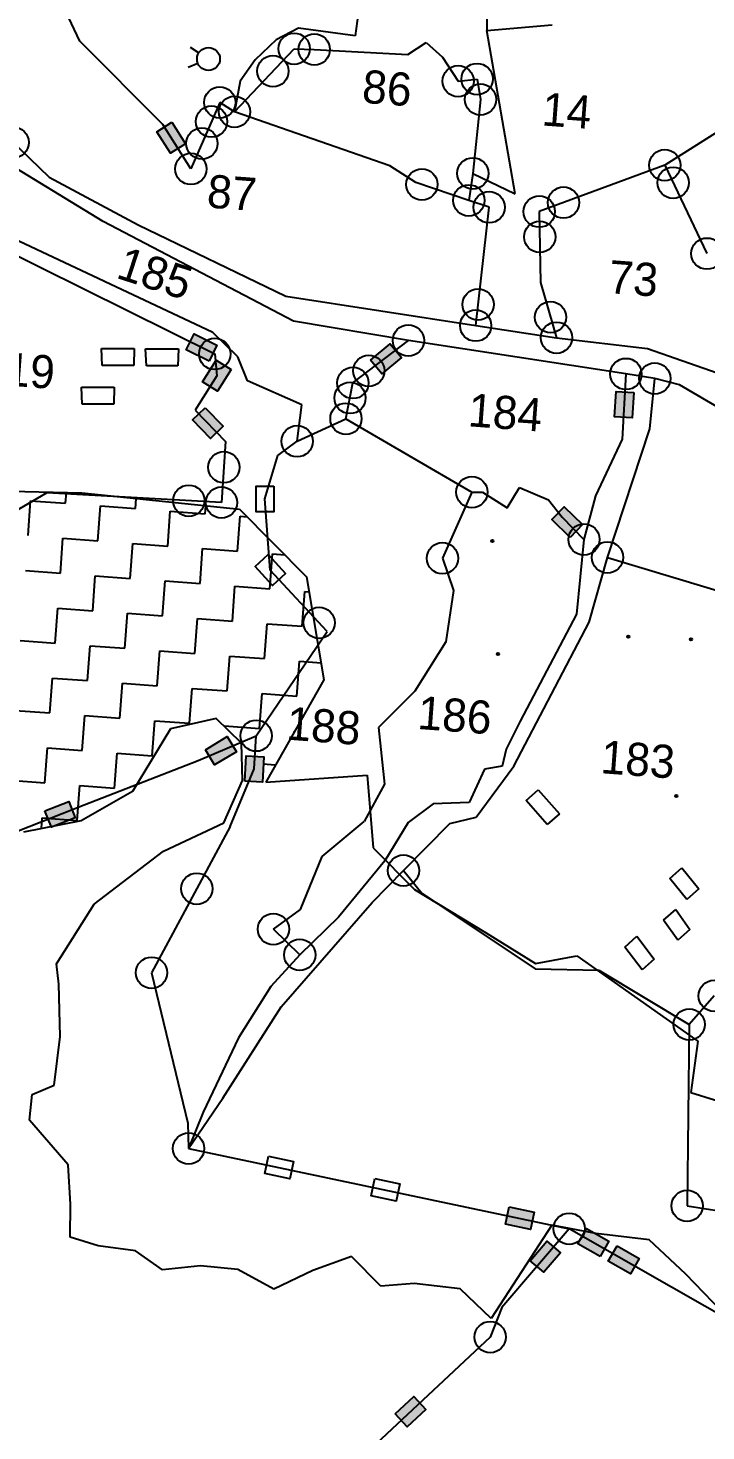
# Model space of a CAD drawing. Header units: metres. Extents: x 317417 to 320594, y 1863773 to 1867597.
# Drawn here: x 318914 to 319281, y 1864177 to 1864937 of the extents above; entities that cross this region are included whole.
import ezdxf

# ---------------------------------------------------------------- set-up
doc = ezdxf.new("R2010")
doc.units = ezdxf.units.M
doc.header["$MEASUREMENT"] = 0
for name, color, linetype in [('OTHERS', 1, 'Continuous'), ('POLY_HATCH', 12, 'Continuous'), ('POLY_PARCEL', 6, 'Continuous'), ('POLY_WATER', 4, 'Continuous'), ('TEXT_PARCEL', 7, 'Continuous'), ('V_BOUND_LINE', 7, 'Continuous')]:
    doc.layers.add(name, color=color, linetype=linetype)
doc.styles.add('TEXT_MAP', font='')
doc.styles.get('TEXT_MAP').set_extended_font_data('Kruti Dev 050')

msp = doc.modelspace()

# ---------------------------------------------------------------- hatches: boundary and pattern name
for points in [[(318991.09, 1864869.29), (318999.19, 1864874.42), (318991.78, 1864886.13), (318983.67, 1864881)], [(319003.84, 1864771.5), (318999.59, 1864762.91), (319012.01, 1864756.76), (319016.27, 1864765.35)], [(319116.23, 1864758.65), (319110.09, 1864766.03), (319099.43, 1864757.16), (319105.57, 1864749.79)], [(319008.48, 1864745.52), (319016.59, 1864740.42), (319023.98, 1864752.15), (319015.86, 1864757.26)], [(319231.75, 1864726.51), (319241.32, 1864725.93), (319242.16, 1864739.77), (319232.59, 1864740.35)], [(319012.66, 1864714.86), (319019.56, 1864721.52), (319009.94, 1864731.5), (319003.04, 1864724.85)], [(319204.37, 1864677.76), (319197.71, 1864670.86), (319207.69, 1864661.23), (319214.35, 1864668.13)], [(319026.77, 1864545.08), (319021.84, 1864553.3), (319009.95, 1864546.17), (319014.88, 1864537.94)], [(319041.68, 1864542.41), (319032.1, 1864542.97), (319031.29, 1864529.13), (319040.87, 1864528.57)], [(318939.43, 1864509.23), (318935.95, 1864518.16), (318923.03, 1864513.13), (318926.51, 1864504.19)], [(319186.15, 1864286.26), (319188.13, 1864295.65), (319174.56, 1864298.51), (319172.58, 1864289.12)], [(319216.6, 1864286.88), (319211.85, 1864278.55), (319223.89, 1864271.68), (319228.64, 1864280.01)], [(319202.39, 1864273.73), (319195.09, 1864279.95), (319186.09, 1864269.4), (319193.39, 1864263.18)], [(319240.44, 1864262.25), (319245.19, 1864270.58), (319233.15, 1864277.45), (319228.4, 1864269.11)], [(319129.45, 1864188.85), (319122.9, 1864195.86), (319112.77, 1864186.4), (319119.32, 1864179.39)]]:
    msp.add_hatch(color=256).paths.add_polyline_path(points)

# ---------------------------------------------------------------- linework, layer by layer
for points in [[(319001.64, 1864926.81), (319006.42, 1864923.75)], [(319000.65, 1864915.93), (319005.91, 1864918.07)]]:
    msp.add_lwpolyline(points)
for points in [[(318991.78, 1864886.13), (318999.19, 1864874.42), (318991.09, 1864869.29), (318983.67, 1864881)], [(319012.01, 1864756.76), (318999.59, 1864762.91), (319003.84, 1864771.5), (319016.27, 1864765.35)], [(319099.43, 1864757.16), (319110.09, 1864766.03), (319116.23, 1864758.65), (319105.57, 1864749.79)], [(319023.98, 1864752.15), (319016.59, 1864740.42), (319008.48, 1864745.52), (319015.86, 1864757.26)], [(319242.16, 1864739.77), (319241.32, 1864725.93), (319231.75, 1864726.51), (319232.59, 1864740.35)], [(319009.94, 1864731.5), (319019.56, 1864721.52), (319012.66, 1864714.86), (319003.04, 1864724.85)], [(319047.07, 1864688.95), (319047.01, 1864675.09), (319037.42, 1864675.14), (319037.48, 1864689)], [(319207.69, 1864661.23), (319197.71, 1864670.86), (319204.37, 1864677.76), (319214.35, 1864668.13)], [(319043.93, 1864651.9), (319053.35, 1864641.73), (319046.32, 1864635.21), (319036.89, 1864645.38)], [(319009.95, 1864546.17), (319021.84, 1864553.3), (319026.77, 1864545.08), (319014.88, 1864537.94)], [(319031.29, 1864529.13), (319032.1, 1864542.97), (319041.68, 1864542.41), (319040.87, 1864528.57)], [(318923.03, 1864513.13), (318935.95, 1864518.16), (318939.43, 1864509.23), (318926.51, 1864504.19)], [(319044.2, 1864325.98), (319057.76, 1864323.12), (319055.79, 1864313.74), (319042.22, 1864316.6)], [(319101.75, 1864313.85), (319115.32, 1864310.99), (319113.34, 1864301.61), (319099.77, 1864304.47)], [(319174.56, 1864298.51), (319188.13, 1864295.65), (319186.15, 1864286.26), (319172.58, 1864289.12)], [(319223.89, 1864271.68), (319211.85, 1864278.55), (319216.6, 1864286.88), (319228.64, 1864280.01)], [(319186.09, 1864269.4), (319195.09, 1864279.95), (319202.39, 1864273.73), (319193.39, 1864263.18)], [(319233.15, 1864277.45), (319245.19, 1864270.58), (319240.44, 1864262.25), (319228.4, 1864269.11)], [(319112.77, 1864186.4), (319122.9, 1864195.86), (319129.45, 1864188.85), (319119.32, 1864179.39)]]:
    msp.add_lwpolyline(points, close=True)
for centre, radius in [((319058.08, 1864925.94), 8.48), ((319069, 1864925.51), 8.48), ((319011.65, 1864920.42), 6.2), ((319046.6, 1864913.81), 8.48), ((319146.98, 1864908.4), 8.48), ((319157.25, 1864909.53), 8.48), ((319017.76, 1864896.85), 8.48), ((319159.07, 1864898.46), 8.48), ((319013.26, 1864886.46), 8.48), ((319025.73, 1864891.78), 8.48), ((318905.77, 1864875.18), 8.48), ((319008.11, 1864874.61), 8.48), ((319259.01, 1864862.85), 8.48), ((319002.13, 1864860.81), 8.48), ((319154.97, 1864858.43), 8.48), ((319127.36, 1864852.44), 8.48), ((319263.53, 1864853.36), 8.48), ((319152.75, 1864843.81), 8.48), ((319163.79, 1864840.06), 8.48), ((319204.1, 1864842.57), 8.48), ((319190.98, 1864837.73), 8.48), ((319191.2, 1864824.03), 8.48), ((319281.84, 1864814.94), 8.48), ((319157.79, 1864787.4), 8.48), ((319197.07, 1864780.52), 8.48), ((319156.49, 1864775.95), 8.48), ((319120.01, 1864767.9), 8.48), ((319200.32, 1864769.42), 8.48), ((319015.04, 1864760.61), 8.48), ((319098.53, 1864751.48), 8.48), ((319237.96, 1864749.75), 8.48), ((319089.95, 1864744.91), 8.48), ((319253.57, 1864747.35), 8.48), ((319088.37, 1864736.76), 8.48), ((319086.19, 1864725.53), 8.48), ((319059.71, 1864713.29), 8.48), ((319019.98, 1864699.23), 8.48), ((319000.99, 1864681.1), 8.48), ((319018.69, 1864680.13), 8.48), ((319154.46, 1864685.76), 8.48), ((319215.21, 1864660.13), 8.48), ((319138.48, 1864649.93), 8.48), ((319165.53, 1864659.32), 0.639), ((319227.91, 1864650.39), 8.48), ((319071.63, 1864614.97), 8.48), ((319239.24, 1864607.5), 0.639), ((319273.18, 1864605.98), 0.639), ((319168.55, 1864598.11), 0.639), ((319037.54, 1864553.82), 8.48), ((319265.22, 1864521.17), 0.639), ((319117.36, 1864480.76), 8.48), ((319005.3, 1864470.92), 8.48), ((319046.83, 1864449.04), 8.48), ((319061.12, 1864435.08), 8.48), ((318980.81, 1864425.4), 8.48), ((319285.76, 1864412.85), 8.48), ((319272.26, 1864397.4), 8.48), ((319000.89, 1864330.21), 8.48), ((319271.08, 1864299.13), 8.48), ((319207.17, 1864286.73), 8.48), ((319164.37, 1864228.03), 8.48)]:
    msp.add_circle(centre, radius)
at = {"layer": 'OTHERS'}
for p, q in [((318953.66, 1864763.48), (318971.41, 1864763.55)), ((318954.06, 1864754.34), (318953.66, 1864763.48)), ((318971.41, 1864763.55), (318971.13, 1864754.31)), ((318977.59, 1864763.3), (318995.34, 1864763.37)), ((318977.99, 1864754.16), (318977.59, 1864763.3)), ((318995.34, 1864763.37), (318995.06, 1864754.12)), ((318971.13, 1864754.31), (318954.06, 1864754.34)), ((318995.06, 1864754.12), (318977.99, 1864754.16)), ((318942.85, 1864742.6), (318960.6, 1864742.67)), ((318943.25, 1864733.45), (318942.85, 1864742.6)), ((318960.6, 1864742.67), (318960.32, 1864733.42)), ((318960.32, 1864733.42), (318943.25, 1864733.45)), ((319183.86, 1864518.78), (319190.45, 1864524.57)), ((319190.45, 1864524.57), (319201.89, 1864511.54)), ((319195.31, 1864505.75), (319183.86, 1864518.78)), ((319201.89, 1864511.54), (319195.31, 1864505.75)), ((319261.66, 1864476.51), (319268.25, 1864482.3)), ((319270.91, 1864465.07), (319261.66, 1864476.51)), ((319268.25, 1864482.3), (319277.5, 1864470.85)), ((319277.5, 1864470.85), (319270.91, 1864465.07)), ((319258.32, 1864453.96), (319264.91, 1864459.74)), ((319266.01, 1864442.98), (319258.32, 1864453.96)), ((319264.91, 1864459.74), (319272.6, 1864448.76)), ((319237.32, 1864439.34), (319243.9, 1864445.13)), ((319243.9, 1864445.13), (319253.26, 1864432.78)), ((319272.6, 1864448.76), (319266.01, 1864442.98)), ((319246.68, 1864427), (319237.32, 1864439.34)), ((319253.26, 1864432.78), (319246.68, 1864427))]:
    msp.add_line(p, q, dxfattribs=at)
at = {"layer": 'POLY_HATCH'}
for p, q in [((318862.35, 1864687.1), (318943.07, 1864685.44)), ((318943.07, 1864685.44), (319028.47, 1864676.49)), ((319028.47, 1864676.49), (319064.87, 1864639.93)), ((319064.87, 1864639.93), (319074.2, 1864584.03)), ((319074.2, 1864584.03), (319042.7, 1864528.71)), ((319015.8, 1864563.19), (318991.03, 1864557.46)), ((319029.57, 1864549.81), (319015.8, 1864563.19)), ((318991.03, 1864557.46), (318970.55, 1864523.51)), ((319030.05, 1864529.45), (319029.57, 1864549.81)), ((319019.98, 1864506.69), (319030.05, 1864529.45)), ((319042.7, 1864528.71), (319097.75, 1864532.44)), ((319097.75, 1864532.44), (319100.91, 1864493.13)), ((318970.55, 1864523.51), (318942.64, 1864507.65)), ((318942.64, 1864507.65), (318911.47, 1864501.6)), ((318987.3, 1864491.19), (319019.98, 1864506.69)), ((318949.66, 1864462.5), (318987.3, 1864491.19)), ((319100.91, 1864493.13), (319123.4, 1864470.54)), ((319123.4, 1864470.54), (319161.78, 1864447.23)), ((318929.3, 1864430.14), (318949.66, 1864462.5)), ((319161.78, 1864447.23), (319161.78, 1864447.23)), ((319161.78, 1864447.23), (319161.78, 1864447.23)), ((319161.78, 1864447.23), (319188.95, 1864430.39)), ((318930.49, 1864419.29), (318929.3, 1864430.14)), ((319188.95, 1864430.39), (319211.31, 1864434.58)), ((319211.31, 1864434.58), (319276.89, 1864388.39)), ((318931.18, 1864390.95), (318930.49, 1864419.29)), ((318928.02, 1864364.48), (318931.18, 1864390.95)), ((319276.89, 1864388.39), (319273.12, 1864360.55)), ((318916.07, 1864359.39), (318928.02, 1864364.48)), ((318914.64, 1864345.55), (318916.07, 1864359.39)), ((319273.12, 1864360.55), (319335.09, 1864341.12)), ((318935.58, 1864321.28), (318914.64, 1864345.55)), ((318936.8, 1864300.07), (318935.58, 1864321.28)), ((318936.66, 1864282.15), (318936.8, 1864300.07)), ((319197.7, 1864288.66), (319164.82, 1864238.1)), ((319221.71, 1864284.09), (319197.7, 1864288.66)), ((318951.87, 1864277.43), (318936.66, 1864282.15)), ((319250.59, 1864280.74), (319221.71, 1864284.09)), ((319270.35, 1864262.14), (319250.59, 1864280.74)), ((318972.02, 1864274.74), (318951.87, 1864277.43)), ((318986.82, 1864264.47), (318972.02, 1864274.74)), ((319089.1, 1864271.62), (319068.19, 1864264.01)), ((319105.08, 1864255.69), (319089.1, 1864271.62)), ((319007.33, 1864266.54), (318986.82, 1864264.47)), ((319027.54, 1864264.64), (319007.33, 1864266.54)), ((319047.1, 1864254.02), (319027.54, 1864264.64)), ((319068.19, 1864264.01), (319047.1, 1864254.02)), ((319123.14, 1864257.14), (319105.08, 1864255.69)), ((319148.05, 1864254.09), (319123.14, 1864257.14)), ((319290, 1864241.95), (319270.35, 1864262.14)), ((319164.82, 1864238.1), (319148.05, 1864254.09))]:
    msp.add_line(p, q, dxfattribs=at)
at = {"layer": 'POLY_HATCH', "linetype": 'Continuous'}
for p, q in [((318913.84, 1864662.17), (318915.25, 1864681.1)), ((318915.25, 1864681.1), (318934.17, 1864679.69)), ((318934.17, 1864679.69), (318934.62, 1864685.62)), ((318972.03, 1864676.88), (318972.43, 1864682.37)), ((318951.69, 1864659.36), (318953.1, 1864678.29)), ((318953.1, 1864678.29), (318972.03, 1864676.88)), ((318989.55, 1864656.55), (318990.95, 1864675.47)), ((318990.95, 1864675.47), (319009.88, 1864674.07)), ((319009.88, 1864674.07), (319010.2, 1864678.41)), ((319027.4, 1864653.74), (319028.8, 1864672.66)), ((319028.8, 1864672.66), (319032.56, 1864672.38)), ((318931.36, 1864641.84), (318932.77, 1864660.77)), ((318932.77, 1864660.77), (318951.69, 1864659.36)), ((318969.21, 1864639.03), (318970.62, 1864657.95)), ((318970.62, 1864657.95), (318989.55, 1864656.55)), ((319007.07, 1864636.22), (319008.47, 1864655.14)), ((319008.47, 1864655.14), (319027.4, 1864653.74)), ((319044.92, 1864633.4), (319046.32, 1864652.33)), ((319046.32, 1864652.33), (319053.02, 1864651.83)), ((318912.44, 1864643.25), (318931.36, 1864641.84)), ((318948.88, 1864621.51), (318950.29, 1864640.43)), ((318950.29, 1864640.43), (318969.21, 1864639.03)), ((318986.73, 1864618.7), (318988.14, 1864637.62)), ((318988.14, 1864637.62), (319007.07, 1864636.22)), ((319024.59, 1864615.88), (319025.99, 1864634.81)), ((319025.99, 1864634.81), (319044.92, 1864633.4)), ((319062.44, 1864613.07), (319063.84, 1864632)), ((319063.84, 1864632), (319066.23, 1864631.82)), ((318928.55, 1864603.99), (318929.96, 1864622.91)), ((318929.96, 1864622.91), (318948.88, 1864621.51)), ((318966.4, 1864601.18), (318967.81, 1864620.1)), ((318967.81, 1864620.1), (318986.73, 1864618.7)), ((319004.25, 1864598.36), (319005.66, 1864617.29)), ((319005.66, 1864617.29), (319024.59, 1864615.88)), ((319042.11, 1864595.55), (319043.51, 1864614.48)), ((319043.51, 1864614.48), (319062.44, 1864613.07)), ((318909.63, 1864605.39), (318928.55, 1864603.99)), ((318946.07, 1864583.66), (318947.48, 1864602.58)), ((318947.48, 1864602.58), (318966.4, 1864601.18)), ((318983.92, 1864580.84), (318985.33, 1864599.77)), ((318985.33, 1864599.77), (319004.25, 1864598.36)), ((319021.77, 1864578.03), (319023.18, 1864596.96)), ((319023.18, 1864596.96), (319042.11, 1864595.55)), ((319059.63, 1864575.22), (319061.03, 1864594.15)), ((319061.03, 1864594.15), (319072.65, 1864593.28)), ((318925.74, 1864566.14), (318927.15, 1864585.06)), ((318927.15, 1864585.06), (318946.07, 1864583.66)), ((318963.59, 1864563.33), (318965, 1864582.25)), ((318965, 1864582.25), (318983.92, 1864580.84)), ((319001.44, 1864560.51), (319002.85, 1864579.44)), ((319002.85, 1864579.44), (319021.77, 1864578.03)), ((319039.29, 1864557.7), (319040.7, 1864576.63)), ((319040.7, 1864576.63), (319059.63, 1864575.22)), ((318906.81, 1864567.54), (318925.74, 1864566.14)), ((318943.26, 1864545.81), (318944.67, 1864564.73)), ((318944.67, 1864564.73), (318963.59, 1864563.33)), ((318981.11, 1864542.99), (318982.52, 1864561.92)), ((318982.52, 1864561.92), (319001.44, 1864560.51)), ((319020.34, 1864558.77), (319020.37, 1864559.11)), ((319020.37, 1864559.11), (319039.29, 1864557.7)), ((319058.19, 1864555.92), (319058.22, 1864556.3)), ((319058.22, 1864556.3), (319058.4, 1864556.28)), ((318922.93, 1864528.29), (318924.33, 1864547.21)), ((318924.33, 1864547.21), (318943.26, 1864545.81)), ((318960.78, 1864525.47), (318962.19, 1864544.4)), ((318962.19, 1864544.4), (318981.11, 1864542.99)), ((319041.18, 1864538.53), (319048, 1864538.02)), ((318904, 1864529.69), (318922.93, 1864528.29)), ((318940.45, 1864507.95), (318941.85, 1864526.88)), ((318941.85, 1864526.88), (318960.78, 1864525.47)), ((318921.09, 1864503.47), (318921.52, 1864509.36)), ((318921.52, 1864509.36), (318940.45, 1864507.95))]:
    msp.add_line(p, q, dxfattribs=at)
at = {"layer": 'POLY_PARCEL'}
for p, q in [((319162.33, 1864968.76), (319162.61, 1864935.89)), ((318941.95, 1864929.97), (318932.86, 1864949.25)), ((319092.86, 1864944.91), (319091.15, 1864932.91)), ((319060.43, 1864937.08), (319048.35, 1864930.7)), ((319091.15, 1864932.91), (319060.43, 1864937.08)), ((319162.61, 1864935.89), (319197.93, 1864938.92)), ((319177.92, 1864847.31), (319162.61, 1864935.89)), ((318986.91, 1864884.85), (318941.95, 1864929.97)), ((319025.73, 1864891.78), (319058.08, 1864925.94)), ((319048.35, 1864930.7), (319037.02, 1864919.95)), ((319058.08, 1864925.94), (319069, 1864925.51)), ((319069, 1864925.51), (319119.75, 1864922.87)), ((319119.75, 1864922.87), (319129.66, 1864929.29)), ((319129.66, 1864929.29), (319138.52, 1864921.47)), ((319037.02, 1864919.95), (319028.88, 1864908.42)), ((319138.52, 1864921.47), (319146.98, 1864908.4)), ((319146.98, 1864908.4), (319157.25, 1864909.53)), ((319157.25, 1864909.53), (319159.07, 1864898.46)), ((319028.88, 1864908.42), (319025.73, 1864891.78)), ((319017.76, 1864896.85), (319002.13, 1864860.81)), ((319025.73, 1864891.78), (319017.76, 1864896.85)), ((319159.07, 1864898.46), (319154.97, 1864858.43)), ((319109.98, 1864862.53), (319025.73, 1864891.78)), ((319305.96, 1864892.59), (319259.01, 1864862.85)), ((319002.13, 1864860.81), (318986.91, 1864884.85)), ((319124.04, 1864853.57), (319109.98, 1864862.53)), ((319154.97, 1864858.43), (319152.75, 1864843.81)), ((319154.97, 1864858.43), (319177.92, 1864847.31)), ((319259.01, 1864862.85), (319190.98, 1864837.73)), ((319259.01, 1864862.85), (319281.84, 1864814.94)), ((319152.75, 1864843.81), (319124.04, 1864853.57)), ((319163.79, 1864840.06), (319152.75, 1864843.81)), ((319014.06, 1864772.15), (318881.55, 1864834.6)), ((319156.49, 1864775.95), (319163.79, 1864840.06)), ((319190.98, 1864837.73), (319191.58, 1864799.29)), ((318891.3, 1864821.83), (319015.04, 1864760.61)), ((319191.58, 1864799.29), (319200.32, 1864769.42)), ((319027.54, 1864759), (319014.06, 1864772.15)), ((319089.95, 1864744.91), (319120.01, 1864767.9)), ((319015.04, 1864760.61), (319016.23, 1864748.84)), ((319032.77, 1864746), (319027.54, 1864759)), ((319016.23, 1864748.84), (319004.52, 1864730.23)), ((319062.33, 1864733.04), (319032.77, 1864746)), ((319086.19, 1864725.53), (319089.95, 1864744.91)), ((319004.52, 1864730.23), (319020.92, 1864713.19)), ((319059.71, 1864713.29), (319062.33, 1864733.04)), ((319059.71, 1864713.29), (319086.19, 1864725.53)), ((319086.19, 1864725.53), (319154.46, 1864685.76)), ((319020.92, 1864713.19), (319018.69, 1864680.13)), ((319049.27, 1864705.59), (319059.71, 1864713.29)), ((319042.24, 1864682.04), (319049.27, 1864705.59)), ((319173.63, 1864677.25), (319180.32, 1864688.3)), ((319180.32, 1864688.3), (319195.93, 1864681.65)), ((318924.08, 1864685.32), (318906.1, 1864674.97)), ((319018.69, 1864680.13), (318924.08, 1864685.32)), ((319045.12, 1864643.56), (319042.24, 1864682.04)), ((319154.46, 1864685.76), (319138.48, 1864649.93)), ((319154.46, 1864685.76), (319160.25, 1864685.82)), ((319160.25, 1864685.82), (319173.63, 1864677.25)), ((319195.93, 1864681.65), (319203.37, 1864672.2)), ((319203.37, 1864672.2), (319215.21, 1864660.13)), ((319227.91, 1864650.39), (319306.69, 1864626.7)), ((319075.93, 1864610.33), (319045.12, 1864643.56)), ((319138.48, 1864649.93), (319144.42, 1864632.43)), ((319144.42, 1864632.43), (319140.33, 1864604.69)), ((319037.54, 1864553.82), (319075.93, 1864610.33)), ((319140.33, 1864604.69), (319123.58, 1864577.88)), ((319123.58, 1864577.88), (319103.88, 1864558.24)), ((319006.02, 1864540.35), (319037.54, 1864553.82)), ((319036.49, 1864535.77), (319037.54, 1864553.82)), ((319103.88, 1864558.24), (319107.1, 1864527.64)), ((318944.33, 1864516.28), (319006.02, 1864540.35)), ((319023.46, 1864504.64), (319036.49, 1864535.77)), ((319107.1, 1864527.64), (319096.04, 1864507.35)), ((318884.55, 1864492.99), (318944.33, 1864516.28)), ((319073.22, 1864488.34), (319096.04, 1864507.35)), ((319023.46, 1864504.64), (318980.81, 1864425.4)), ((319061.58, 1864459.57), (319073.22, 1864488.34)), ((319117.36, 1864480.76), (319127.24, 1864468.49)), ((319127.24, 1864468.49), (319188.71, 1864427.59)), ((319046.83, 1864449.04), (319061.58, 1864459.57)), ((319061.12, 1864435.08), (319046.83, 1864449.04)), ((318980.81, 1864425.4), (319000.51, 1864343.84)), ((319188.71, 1864427.59), (319223.31, 1864426.74)), ((319223.31, 1864426.74), (319272.26, 1864397.4)), ((319285.76, 1864412.85), (319272.26, 1864397.4)), ((319272.26, 1864397.4), (319271.08, 1864299.13)), ((319000.51, 1864343.84), (319000.89, 1864330.21)), ((319000.89, 1864330.21), (319207.17, 1864286.73)), ((319271.08, 1864299.13), (319299.62, 1864294.61))]:
    msp.add_line(p, q, dxfattribs=at)
at = {"layer": 'POLY_WATER', "ltscale": 10}
for p, q in [((318898.84, 1864881.88), (318925.32, 1864856.31)), ((318954.6, 1864832.29), (318888.67, 1864872.6)), ((318925.32, 1864856.31), (318973.56, 1864830.52)), ((319057.75, 1864778.36), (318954.6, 1864832.29)), ((318973.56, 1864830.52), (319053.5, 1864791.99)), ((319053.5, 1864791.99), (319156.49, 1864775.95)), ((319120.01, 1864767.9), (319057.75, 1864778.36)), ((319156.49, 1864775.95), (319200.32, 1864769.42)), ((319237.96, 1864749.75), (319120.01, 1864767.9)), ((319200.32, 1864769.42), (319249.63, 1864763.62)), ((319249.63, 1864763.62), (319316.99, 1864739.97)), ((319253.57, 1864747.35), (319237.96, 1864749.75)), ((319267, 1864743.84), (319253.57, 1864747.35)), ((319323.61, 1864710.53), (319267, 1864743.84))]:
    msp.add_line(p, q, dxfattribs=at)
at = {"layer": 'POLY_WATER'}
for p, q in [((319237.96, 1864749.75), (319235.82, 1864714.53)), ((319250.92, 1864720.11), (319253.57, 1864747.35)), ((319227.91, 1864650.39), (319250.92, 1864720.11)), ((319235.82, 1864714.53), (319221.37, 1864683.76)), ((319221.37, 1864683.76), (319215.21, 1864660.13)), ((319215.21, 1864660.13), (319211.15, 1864619.58)), ((319217.97, 1864615.31), (319227.91, 1864650.39)), ((319177.14, 1864537.27), (319217.97, 1864615.31)), ((319211.15, 1864619.58), (319180.64, 1864561.73)), ((319180.64, 1864561.73), (319173.01, 1864546.59)), ((319173.01, 1864546.59), (319170.85, 1864537.32)), ((319156.84, 1864509.66), (319177.14, 1864537.27)), ((319170.85, 1864537.32), (319161.3, 1864535.73)), ((319161.3, 1864535.73), (319153.04, 1864517.7)), ((319133.47, 1864516.85), (319119.92, 1864506.75)), ((319153.04, 1864517.7), (319133.47, 1864516.85)), ((319119.92, 1864506.75), (319107.27, 1864486.11)), ((319117.36, 1864480.76), (319142.54, 1864506.33)), ((319142.54, 1864506.33), (319156.84, 1864509.66)), ((319107.27, 1864486.11), (319082.14, 1864455.51)), ((319100.34, 1864463.38), (319117.36, 1864480.76)), ((319051.05, 1864406.92), (319100.34, 1864463.38)), ((319082.14, 1864455.51), (319061.12, 1864435.08)), ((319061.12, 1864435.08), (319045.38, 1864418.03)), ((319045.38, 1864418.03), (319028, 1864390.2)), ((319019.49, 1864357.53), (319051.05, 1864406.92)), ((319028, 1864390.2), (319008.86, 1864349.94)), ((319000.89, 1864330.21), (319019.49, 1864357.53)), ((319008.86, 1864349.94), (319000.89, 1864330.21))]:
    msp.add_line(p, q, dxfattribs=at)
at = {"layer": 'V_BOUND_LINE'}
for p, q in [((319207.17, 1864286.73), (319170.76, 1864244.04)), ((319321.51, 1864221.55), (319207.17, 1864286.73)), ((319170.76, 1864244.04), (319164.37, 1864228.03)), ((319164.37, 1864228.03), (319068.94, 1864138.89))]:
    msp.add_line(p, q, dxfattribs=at)

# ---------------------------------------------------------------- texts
at = {"layer": 'TEXT_PARCEL', "style": 'TEXT_MAP'}
for s, rotation, p in [('86', 355.75189, (319094.5, 1864896.72)), ('14', 355.75189, (319191.93, 1864884.44)), ('87', 355.75189, (319010.43, 1864839.98)), ('185', 341.95779, (318960.93, 1864802.02)), ('73', 355.75189, (319228.05, 1864793.59)), ('19', 355.75189, (318901.06, 1864743.58)), ('184', 355.75189, (319151.96, 1864721.47)), ('186', 355.75189, (319124.54, 1864557.51)), ('188', 355.75189, (319053.5, 1864551.72)), ('183', 355.75189, (319223.84, 1864533.53))]:
    msp.add_text(s, height=17.932, rotation=rotation, dxfattribs=at).set_placement(p)

doc.saveas('drawing.dxf')
